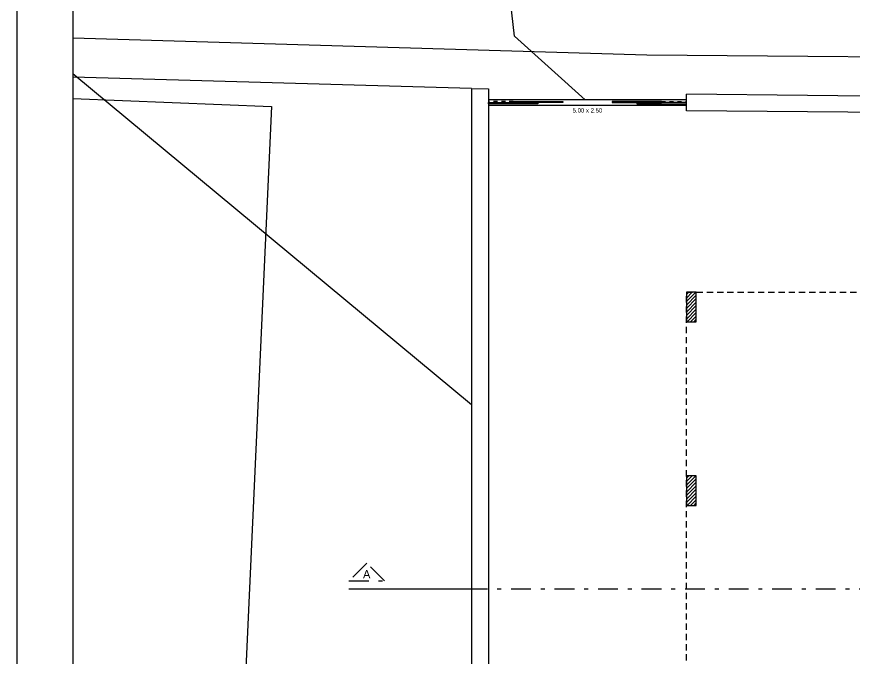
# Model space of a CAD drawing. Header units: millimetres. Extents: x 387 to 811, y 539 to 827.
# Drawn here: x 710.76 to 731.93, y 788.9 to 805.12 of the extents above; entities that cross this region are included whole.
import ezdxf
from ezdxf.enums import TextEntityAlignment as Align

# ---------------------------------------------------------------- set-up
doc = ezdxf.new("R2010")
doc.units = ezdxf.units.MM
doc.linetypes.add('DASHDOT', pattern=[1, 0.5, -0.25, 0, -0.25])
doc.linetypes.add('HIDDEN', pattern=[9.525, 6.35, -3.175])
for name, color, linetype in [('12', 115, 'Continuous'), ('7', 8, 'Continuous'), ('CORTE_PAPEL', 7, 'Continuous'), ('cuvas de nível', 51, 'Continuous'), ('ESQUADRIAS', 6, 'Continuous'), ('FORMATO', 6, 'Continuous'), ('LINHA DE CORTE', 1, 'DASHDOT'), ('MOBILIARIO', 3, 'Continuous'), ('pilar', 4, 'Continuous'), ('PROJEÇÕES', 8, 'HIDDEN'), ('TEXTO', 4, 'Continuous')]:
    doc.layers.add(name, color=color, linetype=linetype)

msp = doc.modelspace()

# ---------------------------------------------------------------- hatches: boundary and pattern name
at = {"layer": 'pilar'}
h = msp.add_hatch(dxfattribs=at)
h.set_pattern_fill('ANSI31', color=8, scale=0.5, style=0)
h.set_pattern_definition([(45, (-359.84137, 877.21243), (-0.044194174, 0.044194174), [])])
h.paths.add_polyline_path([(727.932, 798.16), (727.682, 798.16), (727.682, 797.41), (727.932, 797.41)])
h = msp.add_hatch(dxfattribs=at)
h.set_pattern_fill('ANSI31', color=8, scale=0.5, style=0)
h.set_pattern_definition([(45, (-359.84137, 872.57177), (-0.044194174, 0.044194174), [])])
h.paths.add_polyline_path([(727.932, 793.519), (727.682, 793.519), (727.682, 792.769), (727.932, 792.769)])

# ---------------------------------------------------------------- linework, layer by layer
at = {"layer": '12', "elevation": 54}
for points in [[(791.456, 801.323), (791.456, 801.323), (790.716, 803.233), (789.526, 803.843), (785.736, 804.073), (775.166, 803.763), (762.996, 803.863), (753.416, 804.333), (736.856, 804.063), (726.686, 804.153), (712.172, 804.583)], [(722.252, 803.31), (712.172, 803.591)]]:
    msp.add_lwpolyline(points, dxfattribs=at)
at = {"layer": '7'}
for p, q in [((727.682, 803.025, 54), (722.682, 803.025, 128.473)), ((727.682, 802.875, 54), (722.682, 802.875, 128.473))]:
    msp.add_line(p, q, dxfattribs=at)
at = {"layer": '7', "linetype": 'HIDDEN', "ltscale": 0.0075}
for p, q in [((723.307, 802.98, 54), (722.682, 802.98, 54)), ((727.057, 802.98, 54), (727.682, 802.98, 54))]:
    msp.add_line(p, q, dxfattribs=at)
at = {"layer": '7'}
msp.add_polyline3d([(712.172, 803.052, 121.922), (717.196, 802.853, 122.12), (715.676, 769.643, 123.47)], dxfattribs=at)
at = {"layer": 'CORTE_PAPEL', "elevation": 74.516}
msp.add_lwpolyline([(710.756, 684.72), (794.856, 684.72), (794.856, 812.115), (710.756, 812.115)], close=True, dxfattribs=at)
at = {"layer": 'cuvas de nível'}
for points in [[(725.121, 803.025, 113), (723.336, 804.633, 113), (722.916, 808.323, 113), (721.227, 810.699, 113)], [(722.252, 795.307, 112), (712.172, 803.677, 112)]]:
    msp.add_polyline3d(points, dxfattribs=at)
at = {"layer": 'ESQUADRIAS', "elevation": 54}
for points in [[(723.932, 802.92), (722.682, 802.92), (722.682, 802.95), (723.932, 802.95)], [(724.557, 802.95), (723.307, 802.95), (723.307, 802.98), (724.557, 802.98)], [(725.807, 802.95), (727.057, 802.95), (727.057, 802.98), (725.807, 802.98)], [(726.432, 802.92), (727.682, 802.92), (727.682, 802.95), (726.432, 802.95)]]:
    msp.add_lwpolyline(points, close=True, dxfattribs=at)
at = {"layer": 'FORMATO', "elevation": 74.516}
msp.add_lwpolyline([(712.172, 693.215), (793.44, 693.215), (793.44, 810.699), (712.172, 810.699)], close=True, dxfattribs=at)
at = {"layer": 'LINHA DE CORTE', "color": 0, "linetype": 'Continuous'}
msp.add_line((719.152, 790.66, 54), (722.152, 790.66, 54), dxfattribs=at)
at = {"layer": 'LINHA DE CORTE'}
msp.add_line((722.152, 790.66, 54), (762.182, 790.66, 54), dxfattribs=at)
at = {"layer": 'LINHA DE CORTE', "color": 4, "elevation": 54}
msp.add_lwpolyline([(719.602, 791.31), (719.152, 790.86), (720.052, 790.86)], close=True, dxfattribs=at)
at = {"layer": 'MOBILIARIO'}
for p, q in [((722.252, 803.31, 128.473), (722.252, 754.1, 128.473)), ((722.252, 803.31, 54), (722.682, 803.299, 128.473)), ((722.682, 803.299, 128.473), (722.682, 754.633, 128.473)), ((727.682, 802.74, 54), (727.682, 803.161, 54))]:
    msp.add_line(p, q, dxfattribs=at)
at = {"layer": 'MOBILIARIO', "elevation": 54}
for points in [[(757.682, 803.123), (753.399, 803.333), (736.859, 803.063), (727.682, 803.161), (727.682, 803.161)], [(757.682, 802.722), (753.393, 802.933), (736.861, 802.663), (727.682, 802.745)]]:
    msp.add_lwpolyline(points, dxfattribs=at)
at = {"layer": 'pilar', "elevation": 54}
for points in [[(727.682, 797.41), (727.932, 797.41), (727.932, 798.16), (727.682, 798.16)], [(727.682, 792.769), (727.932, 792.769), (727.932, 793.519), (727.682, 793.519)]]:
    msp.add_lwpolyline(points, close=True, dxfattribs=at)
at = {"layer": 'PROJEÇÕES', "ltscale": 0.025, "elevation": 54}
msp.add_lwpolyline([(727.682, 783.41), (727.682, 798.16), (757.682, 798.16), (757.682, 783.519)], dxfattribs=at)

# ---------------------------------------------------------------- texts
at = {"layer": 'LINHA DE CORTE'}
msp.add_text('A', height=0.21, dxfattribs=at).set_placement((719.602, 790.86, 54), align=Align.BOTTOM_CENTER)
at = {"layer": 'TEXTO'}
msp.add_text('5.00 x 2.50', height=0.11, dxfattribs=at).set_placement((725.182, 802.755, 91.237), align=Align.MIDDLE_CENTER)

doc.saveas('drawing.dxf')
